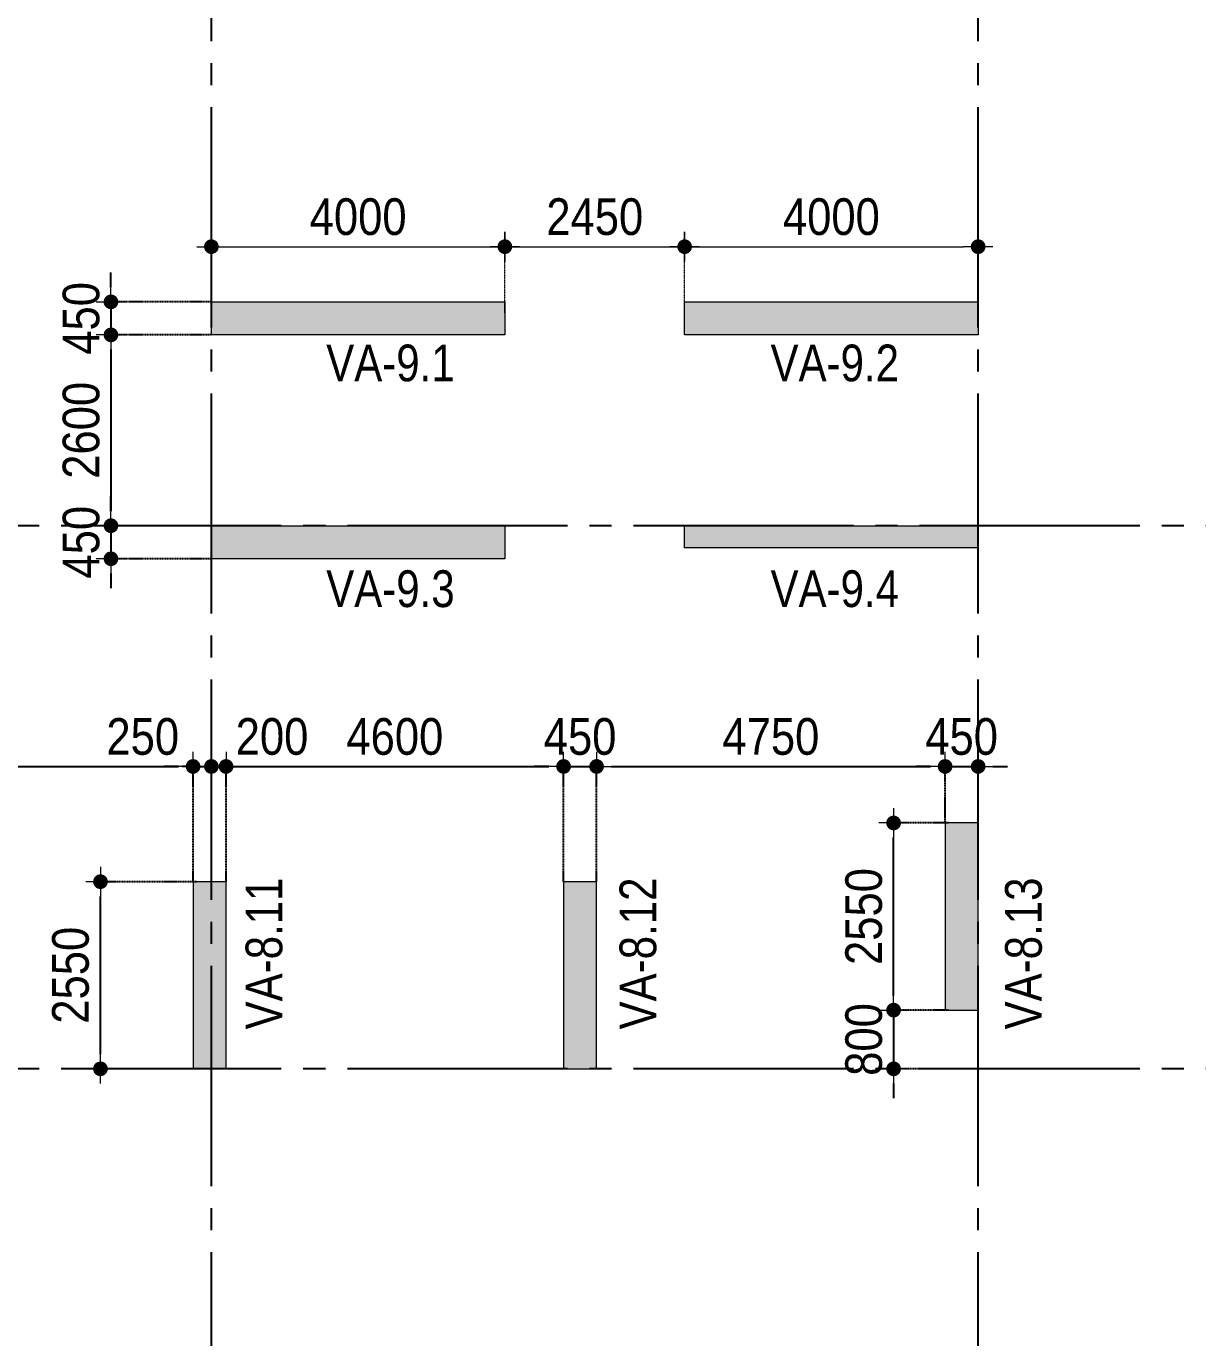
# Model space of a CAD drawing. Header units: millimetres. Extents: x -3973692 to -2843767, y 592734 to 838475.
# Drawn here: x -3738769 to -3722801, y 696566 to 714437 of the extents above; entities that cross this region are included whole.
import ezdxf
from ezdxf.enums import TextEntityAlignment as Align

# ---------------------------------------------------------------- set-up
doc = ezdxf.new("R2010")
doc.units = ezdxf.units.MM
doc.header["$MEASUREMENT"] = 0
doc.header["$PDMODE"] = 3
doc.header["$PDSIZE"] = -20
for name, pattern in [('CHG_XX_Luoi truc$0$MB_Luoi truc$0$Center101', [13, 10, -1, 1, -1]), ('DIVIDE2', [15.875, 6.35, -3.175, 0, -3.175, 0, -3.175]), ('HIDDEN5', [2.8375, 1.25, -1.5875])]:
    doc.linetypes.add(name, pattern=pattern)
doc.layers.get('0').update_dxf_attribs({"lineweight": 9})
doc.layers.get('Defpoints').update_dxf_attribs({"color": 10, "lineweight": 0})
for name, color, linetype, lineweight in [("'S_General_Dim_1", 1, 'Continuous', 18), ("'S_General_Divide_3 Intermediate", 3, 'DIVIDE2', 40), ('CHG_XX_Cot_Ham 1$0$Ap0302_PC', 150, 'Continuous', 9), ('CHG_XX_Cot_Ham 1$0$Ap0302_PC @ 1', 150, 'Continuous', 9), ('CHG_XX_Cot_Ham 1$0$Ap0302_PC @ 150 VP1', 150, 'Continuous', 9), ('CHG_XX_Cot_Ham 1$0$Ap0302_PC @ 150 VP2', 150, 'Continuous', 9), ('CHG_XX_Cot_Ham 1$0$Ap0302_PC @ 150 VP3', 150, 'Continuous', 9), ('CHG_XX_Cot_Ham 1$0$Ap0302_PC @ 150 VP4', 150, 'Continuous', 9), ('CHG_XX_Cot_Ham 1$0$Ap0302_PC @ 150 VP5', 150, 'Continuous', 9), ('CHG_XX_Cot_Ham 1$0$Ap0302_PC @ 150 VP6', 150, 'Continuous', 9), ('CHG_XX_Cot_Ham 1$0$Ap0302_PC @ 150 VP7', 150, 'Continuous', 9), ('CHG_XX_Cot_Ham 1$0$Ap0302_PC @ 150 VP8', 150, 'Continuous', 9), ('CHG_XX_Cot_Ham 1$0$Ap0302_PC @ 150 VP9', 150, 'Continuous', 9), ('CHG_XX_Cot_Ham 1$0$Ap0302_PC @ 150 VPModel', 150, 'Continuous', 9), ('CHG_XX_Cot_Ham 1$0$Ap0311_H', 8, 'Continuous', 15), ('TEXT', 7, 'Continuous', 15)]:
    doc.layers.add(name, color=color, linetype=linetype, lineweight=lineweight)
for name, color, linetype in [('CHG_XX_Cot_Ham 1$0$mb_cot tang 1-3$0$Concrete Line', 6, 'Continuous'), ('CHG_XX_Luoi truc$0$Grid', 34, 'Continuous'), ('CHG_XX_Luoi truc$0$Grid Line', 251, 'CHG_XX_Luoi truc$0$MB_Luoi truc$0$Center101')]:
    doc.layers.add(name, color=color, linetype=linetype)
doc.styles.add('arial', font='arial.ttf', dxfattribs={"width": 0.85})
doc.styles.add('CHG_XX_Luoi truc$0$MB_Luoi truc$0$Grid A-F$0$VNI-HelveCB', font='')
doc.styles.add('TTP-HelCon', font='')
doc.styles.get('CHG_XX_Luoi truc$0$MB_Luoi truc$0$Grid A-F$0$VNI-HelveCB').set_extended_font_data('VNI-Helve-Condense', bold=True)
doc.styles.get('TTP-HelCon').set_extended_font_data('VNI-Helve-Condense')
doc.dimstyles.new('200', dxfattribs={"dimscale": 200, "dimtxt": 2.5, "dimasz": 1, "dimexe": 0, "dimexo": 0, "dimgap": 0.75, "dimtad": 1, "dimdec": 0, "dimrnd": 10, "dimzin": 9, "dimdsep": 46, "dimtxsty": 'arial', "dimblk1": 'DIMDOT', "dimblk2": 'DIMDOT', "dimsah": 1, "dimcen": 2, "dimdle": 3, "dimclre": 8, "dimclrt": 2, "dimadec": 0, "dimazin": 0, "dimtfac": 1, "dimtdec": 0, "dimtix": 1, "dimtmove": 2, "dimatfit": 3, "dimldrblk": 'DIMPIJL', "dimfxl": 1, "dimtvp": 1.8, "dimtolj": 1, "dimtzin": 0, "dimarcsym": 0})

# ---------------------------------------------------------------- blocks, each defined once
blk = doc.blocks.new('*U2841')
at = {"layer": 'CHG_XX_Luoi truc$0$Grid Line'}
blk.add_line((0, 0), (0, 608), dxfattribs=at)
at = {"layer": 'CHG_XX_Luoi truc$0$Grid', "lineweight": -2, "style": 'CHG_XX_Luoi truc$0$MB_Luoi truc$0$Grid A-F$0$VNI-HelveCB'}
for tag, p in [('GRIDSUB', (0, 617)), ('GRID', (0, -9))]:
    blk.add_attdef(tag, text='', height=5, dxfattribs=at).set_placement(p, align=Align.MIDDLE)
blk = doc.blocks.new('*U2843')
at = {"layer": 'CHG_XX_Luoi truc$0$Grid Line'}
blk.add_line((0, 0), (0, 438), dxfattribs=at)
at = {"layer": 'CHG_XX_Luoi truc$0$Grid', "lineweight": -2, "style": 'CHG_XX_Luoi truc$0$MB_Luoi truc$0$Grid A-F$0$VNI-HelveCB'}
for tag, p in [('GRIDSUB', (0, 447)), ('GRID', (0, -9))]:
    blk.add_attdef(tag, text='', height=5, dxfattribs=at).set_placement(p, align=Align.MIDDLE)
blk = doc.blocks.new('CHG_XX_Luoi truc')
at = {"layer": 'CHG_XX_Luoi truc$0$Grid', "xscale": 300, "yscale": 300, "zscale": 300}
for p in [(12250, -12747), (22700, -12747)]:
    blk.add_blockref('*U2841', p, dxfattribs=at)
at = {"layer": 'CHG_XX_Luoi truc$0$Grid', "xscale": 300.0000000000013, "yscale": 300.0000000000013, "zscale": 300.0000000000013, "rotation": 90}
for p in [(110703, 97650), (110703, 90250)]:
    blk.add_blockref('*U2843', p, dxfattribs=at)
blk = doc.blocks.new('*U3241')
at = {"layer": 'CHG_XX_Cot_Ham 1$0$Ap0302_PC @ 1'}
h = blk.add_hatch(color=256, dxfattribs=at)
h.dxf.hatch_style = 1
h.paths.add_polyline_path([(450, 0), (0, 0), (0, -2550), (450, -2550)])
at = {"layer": 'CHG_XX_Cot_Ham 1$0$Ap0302_PC @ 150 VP1'}
h = blk.add_hatch(color=256, dxfattribs=at)
h.dxf.hatch_style = 1
h.paths.add_polyline_path([(450, 0), (0, 0), (0, -2550), (450, -2550)])
at = {"layer": 'CHG_XX_Cot_Ham 1$0$Ap0302_PC @ 150 VP2'}
h = blk.add_hatch(color=256, dxfattribs=at)
h.dxf.hatch_style = 1
h.paths.add_polyline_path([(450, 0), (0, 0), (0, -2550), (450, -2550)])
at = {"layer": 'CHG_XX_Cot_Ham 1$0$Ap0302_PC @ 150 VP3'}
h = blk.add_hatch(color=256, dxfattribs=at)
h.dxf.hatch_style = 1
h.paths.add_polyline_path([(450, 0), (0, 0), (0, -2550), (450, -2550)])
at = {"layer": 'CHG_XX_Cot_Ham 1$0$Ap0302_PC @ 150 VP4'}
h = blk.add_hatch(color=256, dxfattribs=at)
h.dxf.hatch_style = 1
h.paths.add_polyline_path([(450, 0), (0, 0), (0, -2550), (450, -2550)])
at = {"layer": 'CHG_XX_Cot_Ham 1$0$Ap0302_PC @ 150 VP5'}
h = blk.add_hatch(color=256, dxfattribs=at)
h.dxf.hatch_style = 1
h.paths.add_polyline_path([(450, 0), (0, 0), (0, -2550), (450, -2550)])
at = {"layer": 'CHG_XX_Cot_Ham 1$0$Ap0302_PC @ 150 VP6'}
h = blk.add_hatch(color=256, dxfattribs=at)
h.dxf.hatch_style = 1
h.paths.add_polyline_path([(450, 0), (0, 0), (0, -2550), (450, -2550)])
at = {"layer": 'CHG_XX_Cot_Ham 1$0$Ap0302_PC @ 150 VP7'}
h = blk.add_hatch(color=256, dxfattribs=at)
h.dxf.hatch_style = 1
h.paths.add_polyline_path([(450, 0), (0, 0), (0, -2550), (450, -2550)])
at = {"layer": 'CHG_XX_Cot_Ham 1$0$Ap0302_PC @ 150 VP8'}
h = blk.add_hatch(color=256, dxfattribs=at)
h.dxf.hatch_style = 1
h.paths.add_polyline_path([(450, 0), (0, 0), (0, -2550), (450, -2550)])
at = {"layer": 'CHG_XX_Cot_Ham 1$0$Ap0302_PC @ 150 VP9'}
h = blk.add_hatch(color=256, dxfattribs=at)
h.dxf.hatch_style = 1
h.paths.add_polyline_path([(450, 0), (0, 0), (0, -2550), (450, -2550)])
at = {"layer": 'CHG_XX_Cot_Ham 1$0$Ap0302_PC @ 150 VPModel'}
h = blk.add_hatch(color=256, dxfattribs=at)
h.dxf.hatch_style = 1
h.paths.add_polyline_path([(450, 0), (0, 0), (0, -2550), (450, -2550)])
blk = doc.blocks.new('CHG_XX_Cot_Ham 1$0$Block A_C450x2250')
at = {"layer": 'CHG_XX_Cot_Ham 1$0$Ap0302_PC'}
blk.add_lwpolyline([(450, -2550), (0, -2550), (0, 0), (450, 0)], close=True, dxfattribs=at)
blk.add_blockref('*U3241', (0, 0), dxfattribs=at)
blk = doc.blocks.new('CHG_XX_Cot_Ham 1$0$Block A_C10450x300')
at = {"layer": 'CHG_XX_Cot_Ham 1$0$Ap0302_PC', "true_color": 0x139b48}
h = blk.add_hatch(color=114, dxfattribs=at)
h.dxf.hatch_style = 1
h.paths.add_polyline_path([(6450, 150), (6450, -300), (10450, -300), (10450, 150)])
h.paths.add_polyline_path([(4000, -300), (4000, 150), (0, 150), (0, -300)])
at = {"layer": 'CHG_XX_Cot_Ham 1$0$Ap0302_PC'}
for points in [[(0, 150), (4000, 150), (4000, -300), (0, -300)], [(6450, 150), (10450, 150), (10450, -300), (6450, -300)]]:
    blk.add_lwpolyline(points, close=True, dxfattribs=at)
blk = doc.blocks.new('CHG_XX_Cot_Ham 1')
at = {"layer": 'CHG_XX_Cot_Ham 1$0$Ap0302_PC', "true_color": 0x139b48}
h = blk.add_hatch(color=114, dxfattribs=at)
h.dxf.hatch_style = 1
h.paths.add_polyline_path([(18700, 97650), (18700, 97350), (22700, 97350), (22700, 97650)])
h.paths.add_polyline_path([(16250, 97200), (16250, 97650), (12250, 97650), (12250, 97200)])
at = {"layer": 'CHG_XX_Cot_Ham 1$0$Ap0311_H'}
h = blk.add_hatch(color=256, dxfattribs=at)
h.dxf.hatch_style = 1
h.paths.add_polyline_path([(99639.2, 163400), (-10900, 163400), (-10900, 85450), (-300, 85450), (-300, 84050), (32350, 84050), (32350, -9000), (103575.5, -9000), (106050, -6022), (106050, 158254.3)])
h.paths.add_polyline_path([(99533.7, 163100), (105750, 158110.4), (105750, 90450), (105650, 90450), (105650, 90450), (105750, 90450), (105750, 13850), (105750, 13825.9), (105750, -5913.6), (103434.7, -8700), (93600, -8700), (32650, -8700), (32650, 84350), (0, 84350), (0, 85750), (-10600, 85750), (-10600, 163100), (93600, 163100)], flags=16)
at = {"layer": 'CHG_XX_Cot_Ham 1$0$Ap0302_PC'}
for points in [[(12250, 97650), (16250, 97650), (16250, 97200), (12250, 97200)], [(18700, 97650), (22700, 97650), (22700, 97350), (18700, 97350)]]:
    blk.add_lwpolyline(points, close=True, dxfattribs=at)
blk.add_blockref('CHG_XX_Cot_Ham 1$0$Block A_C10450x300', (12250, 100550), dxfattribs=at)
at = {"layer": 'CHG_XX_Cot_Ham 1$0$Ap0302_PC', "xscale": -1, "rotation": 180}
for p in [(22250, 91050), (12000, 90250), (17050, 90250)]:
    blk.add_blockref('CHG_XX_Cot_Ham 1$0$Block A_C450x2250', p, dxfattribs=at)
at = {"layer": 'CHG_XX_Cot_Ham 1$0$mb_cot tang 1-3$0$Concrete Line'}
blk.add_blockref('CHG_XX_Luoi truc', (0, 0), dxfattribs=at)
blk = doc.blocks.new('a')
at = {"layer": 'TEXT', "color": 3, "style": 'TTP-HelCon'}
for s, p in [('VA-9.1', (13815, -52632)), ('VA-9.2', (19871, -52632)), ('VA-9.3', (13815, -55708)), ('VA-9.4', (19871, -55708))]:
    blk.add_text(s, height=500, dxfattribs=at).set_placement(p)
for s, p in [('VA-8.11', (13216, -61463)), ('VA-8.12', (18313, -61463)), ('VA-8.13', (23567, -61463))]:
    blk.add_text(s, height=500, rotation=90, dxfattribs=at).set_placement(p)
blk = doc.blocks.new('DIMDOT')
for p, q in [((0, -1), (0, 1)), ((1, 0), (-1, 0))]:
    blk.add_line(p, q)
at = {"const_width": 0.5}
blk.add_lwpolyline([(-0.25, 0, 1), (0.25, 0, 1)], format="xyb", close=True, dxfattribs=at)
blk = doc.blocks.new('*D1159')
at = {"layer": "'S_General_Dim_1", "color": 8, "linetype": 'HIDDEN5', "lineweight": -2, "transparency": 16777216}
for p, q in [((-3736445, 702781), (-3737757, 702781)), ((-3736445, 700231), (-3737757, 700231))]:
    blk.add_line(p, q, dxfattribs=at)
at = {"layer": "'S_General_Dim_1", "color": 0, "lineweight": -2, "transparency": 16777216}
blk.add_line((-3737757, 700431), (-3737757, 702581), dxfattribs=at)
at = {"layer": 'Defpoints', "color": 0, "transparency": 16777216}
for p in [(-3737757, 702781), (-3736445, 702781), (-3736445, 700231)]:
    blk.add_point(p, dxfattribs=at)
at = {"layer": "'S_General_Dim_1", "color": 0, "lineweight": -2, "transparency": 16777216, "xscale": 200, "yscale": 200, "zscale": 200}
for p, rotation in [((-3737757, 702781), 90), ((-3737757, 700231), 270)]:
    blk.add_blockref('DIMDOT', p, dxfattribs=dict(at, rotation=rotation))
at = {"layer": "'S_General_Dim_1", "color": 2, "transparency": 16777216, "insert": (-3738163, 701506), "char_height": 500, "attachment_point": 5, "rotation": 90, "style": 'arial'}
blk.add_mtext('\\A1;2550', dxfattribs=at)
blk = doc.blocks.new('DIMPIJL')
at = {"linetype": 'ByBlock'}
blk.add_solid([(-2.5, 0.417), (-2.5, -0.417), (0, 0)], dxfattribs=at)
blk = doc.blocks.new('*D1160')
at = {"layer": "'S_General_Dim_1", "color": 8, "linetype": 'HIDDEN5', "lineweight": -2, "transparency": 16777216}
for p, q in [((-3744095, 702781), (-3744095, 704351)), ((-3736495, 702781), (-3736495, 704351))]:
    blk.add_line(p, q, dxfattribs=at)
at = {"layer": "'S_General_Dim_1", "color": 0, "lineweight": -2, "transparency": 16777216}
blk.add_line((-3743895, 704351), (-3736695, 704351), dxfattribs=at)
at = {"layer": 'Defpoints', "color": 0, "transparency": 16777216}
for p in [(-3736495, 704351), (-3744095, 702781), (-3736495, 702781)]:
    blk.add_point(p, dxfattribs=at)
at = {"layer": "'S_General_Dim_1", "color": 0, "lineweight": -2, "transparency": 16777216, "xscale": 200, "yscale": 200, "zscale": 200, "rotation": 180}
blk.add_blockref('DIMDOT', (-3744095, 704351), dxfattribs=at)
at = {"layer": "'S_General_Dim_1", "color": 0, "lineweight": -2, "transparency": 16777216, "xscale": 200, "yscale": 200, "zscale": 200}
blk.add_blockref('DIMDOT', (-3736495, 704351), dxfattribs=at)
at = {"layer": "'S_General_Dim_1", "color": 2, "transparency": 16777216, "insert": (-3740295, 704756), "char_height": 500, "attachment_point": 5, "style": 'arial'}
blk.add_mtext('\\A1;7600', dxfattribs=at)
blk = doc.blocks.new('*D1161')
at = {"layer": "'S_General_Dim_1", "color": 0, "lineweight": -2, "transparency": 16777216}
for p, q in [((-3736695, 704351), (-3736895, 704351)), ((-3736495, 704351), (-3736245, 704351)), ((-3736045, 704351), (-3735845, 704351))]:
    blk.add_line(p, q, dxfattribs=at)
at = {"layer": "'S_General_Dim_1", "color": 8, "linetype": 'HIDDEN5', "lineweight": -2, "transparency": 16777216}
for p, q in [((-3736495, 702781), (-3736495, 704351)), ((-3736245, 702781), (-3736245, 704351))]:
    blk.add_line(p, q, dxfattribs=at)
at = {"layer": 'Defpoints', "color": 0, "transparency": 16777216}
for p in [(-3736245, 704351), (-3736495, 702781), (-3736245, 702781)]:
    blk.add_point(p, dxfattribs=at)
at = {"layer": "'S_General_Dim_1", "color": 0, "lineweight": -2, "transparency": 16777216, "xscale": 200, "yscale": 200, "zscale": 200}
blk.add_blockref('DIMDOT', (-3736495, 704351), dxfattribs=at)
at = {"layer": "'S_General_Dim_1", "color": 0, "lineweight": -2, "transparency": 16777216, "xscale": 200, "yscale": 200, "zscale": 200, "rotation": 180}
blk.add_blockref('DIMDOT', (-3736245, 704351), dxfattribs=at)
at = {"layer": "'S_General_Dim_1", "color": 2, "transparency": 16777216, "insert": (-3737181, 704756), "char_height": 500, "attachment_point": 5, "style": 'arial'}
blk.add_mtext('\\A1;250', dxfattribs=at)
blk = doc.blocks.new('*D1162')
at = {"layer": "'S_General_Dim_1", "color": 0, "lineweight": -2, "transparency": 16777216}
for p, q in [((-3736445, 704351), (-3736645, 704351)), ((-3736245, 704351), (-3736045, 704351)), ((-3735845, 704351), (-3735645, 704351))]:
    blk.add_line(p, q, dxfattribs=at)
at = {"layer": "'S_General_Dim_1", "color": 8, "linetype": 'HIDDEN5', "lineweight": -2, "transparency": 16777216}
for p, q in [((-3736245, 702781), (-3736245, 704351)), ((-3736045, 702781), (-3736045, 704351))]:
    blk.add_line(p, q, dxfattribs=at)
at = {"layer": 'Defpoints', "color": 0, "transparency": 16777216}
for p in [(-3736045, 704351), (-3736245, 702781), (-3736045, 702781)]:
    blk.add_point(p, dxfattribs=at)
at = {"layer": "'S_General_Dim_1", "color": 0, "lineweight": -2, "transparency": 16777216, "xscale": 200, "yscale": 200, "zscale": 200}
blk.add_blockref('DIMDOT', (-3736245, 704351), dxfattribs=at)
at = {"layer": "'S_General_Dim_1", "color": 0, "lineweight": -2, "transparency": 16777216, "xscale": 200, "yscale": 200, "zscale": 200, "rotation": 180}
blk.add_blockref('DIMDOT', (-3736045, 704351), dxfattribs=at)
at = {"layer": "'S_General_Dim_1", "color": 2, "transparency": 16777216, "insert": (-3735419, 704756), "char_height": 500, "attachment_point": 5, "style": 'arial'}
blk.add_mtext('\\A1;200', dxfattribs=at)
blk = doc.blocks.new('*D1163')
at = {"layer": "'S_General_Dim_1", "color": 8, "linetype": 'HIDDEN5', "lineweight": -2, "transparency": 16777216}
for p, q in [((-3736045, 702781), (-3736045, 704351)), ((-3731445, 702781), (-3731445, 704351))]:
    blk.add_line(p, q, dxfattribs=at)
at = {"layer": "'S_General_Dim_1", "color": 0, "lineweight": -2, "transparency": 16777216}
blk.add_line((-3735845, 704351), (-3731645, 704351), dxfattribs=at)
at = {"layer": 'Defpoints', "color": 0, "transparency": 16777216}
for p in [(-3731445, 704351), (-3736045, 702781), (-3731445, 702781)]:
    blk.add_point(p, dxfattribs=at)
at = {"layer": "'S_General_Dim_1", "color": 0, "lineweight": -2, "transparency": 16777216, "xscale": 200, "yscale": 200, "zscale": 200, "rotation": 180}
blk.add_blockref('DIMDOT', (-3736045, 704351), dxfattribs=at)
at = {"layer": "'S_General_Dim_1", "color": 0, "lineweight": -2, "transparency": 16777216, "xscale": 200, "yscale": 200, "zscale": 200}
blk.add_blockref('DIMDOT', (-3731445, 704351), dxfattribs=at)
at = {"layer": "'S_General_Dim_1", "color": 2, "transparency": 16777216, "insert": (-3733745, 704756), "char_height": 500, "attachment_point": 5, "style": 'arial'}
blk.add_mtext('\\A1;4600', dxfattribs=at)
blk = doc.blocks.new('*D1164')
at = {"layer": "'S_General_Dim_1", "color": 0, "lineweight": -2, "transparency": 16777216}
for p, q in [((-3731645, 704351), (-3731845, 704351)), ((-3731445, 704351), (-3730995, 704351)), ((-3730795, 704351), (-3730595, 704351))]:
    blk.add_line(p, q, dxfattribs=at)
at = {"layer": "'S_General_Dim_1", "color": 8, "linetype": 'HIDDEN5', "lineweight": -2, "transparency": 16777216}
for p, q in [((-3731445, 702781), (-3731445, 704351)), ((-3730995, 702781), (-3730995, 704351))]:
    blk.add_line(p, q, dxfattribs=at)
at = {"layer": 'Defpoints', "color": 0, "transparency": 16777216}
for p in [(-3730995, 704351), (-3731445, 702781), (-3730995, 702781)]:
    blk.add_point(p, dxfattribs=at)
at = {"layer": "'S_General_Dim_1", "color": 0, "lineweight": -2, "transparency": 16777216, "xscale": 200, "yscale": 200, "zscale": 200}
blk.add_blockref('DIMDOT', (-3731445, 704351), dxfattribs=at)
at = {"layer": "'S_General_Dim_1", "color": 0, "lineweight": -2, "transparency": 16777216, "xscale": 200, "yscale": 200, "zscale": 200, "rotation": 180}
blk.add_blockref('DIMDOT', (-3730995, 704351), dxfattribs=at)
at = {"layer": "'S_General_Dim_1", "color": 2, "transparency": 16777216, "insert": (-3731220, 704756), "char_height": 500, "attachment_point": 5, "style": 'arial'}
blk.add_mtext('\\A1;450', dxfattribs=at)
blk = doc.blocks.new('*D1175')
at = {"layer": "'S_General_Dim_1", "color": 8, "linetype": 'HIDDEN5', "lineweight": -2, "transparency": 16777216}
for p, q in [((-3730995, 702781), (-3730995, 704351)), ((-3726245, 703581), (-3726245, 704351))]:
    blk.add_line(p, q, dxfattribs=at)
at = {"layer": "'S_General_Dim_1", "color": 0, "lineweight": -2, "transparency": 16777216}
blk.add_line((-3730795, 704351), (-3726445, 704351), dxfattribs=at)
at = {"layer": 'Defpoints', "color": 0, "transparency": 16777216}
for p in [(-3726245, 704351), (-3726245, 703581), (-3730995, 702781)]:
    blk.add_point(p, dxfattribs=at)
at = {"layer": "'S_General_Dim_1", "color": 0, "lineweight": -2, "transparency": 16777216, "xscale": 200, "yscale": 200, "zscale": 200, "rotation": 180}
blk.add_blockref('DIMDOT', (-3730995, 704351), dxfattribs=at)
at = {"layer": "'S_General_Dim_1", "color": 0, "lineweight": -2, "transparency": 16777216, "xscale": 200, "yscale": 200, "zscale": 200}
blk.add_blockref('DIMDOT', (-3726245, 704351), dxfattribs=at)
at = {"layer": "'S_General_Dim_1", "color": 2, "transparency": 16777216, "insert": (-3728620, 704756), "char_height": 500, "attachment_point": 5, "style": 'arial'}
blk.add_mtext('\\A1;4750', dxfattribs=at)
blk = doc.blocks.new('*D1176')
at = {"layer": "'S_General_Dim_1", "color": 0, "lineweight": -2, "transparency": 16777216}
for p, q in [((-3726445, 704351), (-3726645, 704351)), ((-3726245, 704351), (-3725795, 704351)), ((-3725595, 704351), (-3725395, 704351))]:
    blk.add_line(p, q, dxfattribs=at)
at = {"layer": "'S_General_Dim_1", "color": 8, "linetype": 'HIDDEN5', "lineweight": -2, "transparency": 16777216}
for p, q in [((-3726245, 703581), (-3726245, 704351)), ((-3725795, 703581), (-3725795, 704351))]:
    blk.add_line(p, q, dxfattribs=at)
at = {"layer": 'Defpoints', "color": 0, "transparency": 16777216}
for p in [(-3725795, 704351), (-3726245, 703581), (-3725795, 703581)]:
    blk.add_point(p, dxfattribs=at)
at = {"layer": "'S_General_Dim_1", "color": 0, "lineweight": -2, "transparency": 16777216, "xscale": 200, "yscale": 200, "zscale": 200}
blk.add_blockref('DIMDOT', (-3726245, 704351), dxfattribs=at)
at = {"layer": "'S_General_Dim_1", "color": 0, "lineweight": -2, "transparency": 16777216, "xscale": 200, "yscale": 200, "zscale": 200, "rotation": 180}
blk.add_blockref('DIMDOT', (-3725795, 704351), dxfattribs=at)
at = {"layer": "'S_General_Dim_1", "color": 2, "transparency": 16777216, "insert": (-3726020, 704756), "char_height": 500, "attachment_point": 5, "style": 'arial'}
blk.add_mtext('\\A1;450', dxfattribs=at)
blk = doc.blocks.new('*D1177')
at = {"layer": "'S_General_Dim_1", "color": 0, "lineweight": -2, "transparency": 16777216}
for p, q in [((-3726947, 701231), (-3726947, 701431)), ((-3726947, 701031), (-3726947, 700231)), ((-3726947, 700031), (-3726947, 699831))]:
    blk.add_line(p, q, dxfattribs=at)
at = {"layer": "'S_General_Dim_1", "color": 8, "linetype": 'HIDDEN5', "lineweight": -2, "transparency": 16777216}
for p, q in [((-3726195, 701031), (-3726947, 701031)), ((-3726195, 700231), (-3726947, 700231))]:
    blk.add_line(p, q, dxfattribs=at)
at = {"layer": 'Defpoints', "color": 0, "transparency": 16777216}
for p in [(-3726195, 701031), (-3726947, 700231), (-3726195, 700231)]:
    blk.add_point(p, dxfattribs=at)
at = {"layer": "'S_General_Dim_1", "color": 0, "lineweight": -2, "transparency": 16777216, "xscale": 200, "yscale": 200, "zscale": 200}
for p, rotation in [((-3726947, 701031), 270), ((-3726947, 700231), 90)]:
    blk.add_blockref('DIMDOT', p, dxfattribs=dict(at, rotation=rotation))
at = {"layer": "'S_General_Dim_1", "color": 2, "transparency": 16777216, "insert": (-3727352, 700631), "char_height": 500, "attachment_point": 5, "rotation": 90, "style": 'arial'}
blk.add_mtext('\\A1;800', dxfattribs=at)
blk = doc.blocks.new('*D1178')
at = {"layer": "'S_General_Dim_1", "color": 8, "linetype": 'HIDDEN5', "lineweight": -2, "transparency": 16777216}
for p, q in [((-3726195, 703581), (-3726947, 703581)), ((-3726195, 701031), (-3726947, 701031))]:
    blk.add_line(p, q, dxfattribs=at)
at = {"layer": "'S_General_Dim_1", "color": 0, "lineweight": -2, "transparency": 16777216}
blk.add_line((-3726947, 701231), (-3726947, 703381), dxfattribs=at)
at = {"layer": 'Defpoints', "color": 0, "transparency": 16777216}
for p in [(-3726947, 703581), (-3726195, 703581), (-3726195, 701031)]:
    blk.add_point(p, dxfattribs=at)
at = {"layer": "'S_General_Dim_1", "color": 0, "lineweight": -2, "transparency": 16777216, "xscale": 200, "yscale": 200, "zscale": 200}
for p, rotation in [((-3726947, 703581), 90), ((-3726947, 701031), 270)]:
    blk.add_blockref('DIMDOT', p, dxfattribs=dict(at, rotation=rotation))
at = {"layer": "'S_General_Dim_1", "color": 2, "transparency": 16777216, "insert": (-3727352, 702306), "char_height": 500, "attachment_point": 5, "rotation": 90, "style": 'arial'}
blk.add_mtext('\\A1;2550', dxfattribs=at)
blk = doc.blocks.new('*D1220')
at = {"layer": "'S_General_Dim_1", "color": 0, "lineweight": -2, "transparency": 16777216}
for p, q in [((-3737614, 710881), (-3737614, 711081)), ((-3737614, 710681), (-3737614, 710231)), ((-3737614, 710031), (-3737614, 709831))]:
    blk.add_line(p, q, dxfattribs=at)
at = {"layer": "'S_General_Dim_1", "color": 8, "linetype": 'HIDDEN5', "lineweight": -2, "transparency": 16777216}
for p, q in [((-3736245, 710681), (-3737614, 710681)), ((-3736245, 710231), (-3737614, 710231))]:
    blk.add_line(p, q, dxfattribs=at)
at = {"layer": 'Defpoints', "color": 0, "transparency": 16777216}
for p in [(-3736245, 710681), (-3737614, 710231), (-3736245, 710231)]:
    blk.add_point(p, dxfattribs=at)
at = {"layer": "'S_General_Dim_1", "color": 0, "lineweight": -2, "transparency": 16777216, "xscale": 200, "yscale": 200, "zscale": 200}
for p, rotation in [((-3737614, 710681), 270), ((-3737614, 710231), 90)]:
    blk.add_blockref('DIMDOT', p, dxfattribs=dict(at, rotation=rotation))
at = {"layer": "'S_General_Dim_1", "color": 2, "transparency": 16777216, "insert": (-3738019, 710456), "char_height": 500, "attachment_point": 5, "rotation": 90, "style": 'arial'}
blk.add_mtext('\\A1;450', dxfattribs=at)
blk = doc.blocks.new('*D1221')
at = {"layer": "'S_General_Dim_1", "color": 8, "linetype": 'HIDDEN5', "lineweight": -2, "transparency": 16777216}
for p, q in [((-3736245, 710231), (-3737614, 710231)), ((-3736245, 707631), (-3737614, 707631))]:
    blk.add_line(p, q, dxfattribs=at)
at = {"layer": "'S_General_Dim_1", "color": 0, "lineweight": -2, "transparency": 16777216}
blk.add_line((-3737614, 710031), (-3737614, 707831), dxfattribs=at)
at = {"layer": 'Defpoints', "color": 0, "transparency": 16777216}
for p in [(-3736245, 710231), (-3737614, 707631), (-3736245, 707631)]:
    blk.add_point(p, dxfattribs=at)
at = {"layer": "'S_General_Dim_1", "color": 0, "lineweight": -2, "transparency": 16777216, "xscale": 200, "yscale": 200, "zscale": 200}
for p, rotation in [((-3737614, 710231), 90), ((-3737614, 707631), 270)]:
    blk.add_blockref('DIMDOT', p, dxfattribs=dict(at, rotation=rotation))
at = {"layer": "'S_General_Dim_1", "color": 2, "transparency": 16777216, "insert": (-3738019, 708931), "char_height": 500, "attachment_point": 5, "rotation": 90, "style": 'arial'}
blk.add_mtext('\\A1;2600', dxfattribs=at)
blk = doc.blocks.new('*D1222')
at = {"layer": "'S_General_Dim_1", "color": 0, "lineweight": -2, "transparency": 16777216}
for p, q in [((-3737614, 707831), (-3737614, 708031)), ((-3737614, 707631), (-3737614, 707181)), ((-3737614, 706981), (-3737614, 706781))]:
    blk.add_line(p, q, dxfattribs=at)
at = {"layer": "'S_General_Dim_1", "color": 8, "linetype": 'HIDDEN5', "lineweight": -2, "transparency": 16777216}
for p, q in [((-3736245, 707631), (-3737614, 707631)), ((-3736245, 707181), (-3737614, 707181))]:
    blk.add_line(p, q, dxfattribs=at)
at = {"layer": 'Defpoints', "color": 0, "transparency": 16777216}
for p in [(-3736245, 707631), (-3737614, 707181), (-3736245, 707181)]:
    blk.add_point(p, dxfattribs=at)
at = {"layer": "'S_General_Dim_1", "color": 0, "lineweight": -2, "transparency": 16777216, "xscale": 200, "yscale": 200, "zscale": 200}
for p, rotation in [((-3737614, 707631), 270), ((-3737614, 707181), 90)]:
    blk.add_blockref('DIMDOT', p, dxfattribs=dict(at, rotation=rotation))
at = {"layer": "'S_General_Dim_1", "color": 2, "transparency": 16777216, "insert": (-3738019, 707406), "char_height": 500, "attachment_point": 5, "rotation": 90, "style": 'arial'}
blk.add_mtext('\\A1;450', dxfattribs=at)
blk = doc.blocks.new('*D2546')
at = {"layer": "'S_General_Dim_1", "color": 8, "linetype": 'HIDDEN5', "lineweight": -2, "transparency": 16777216}
for p, q in [((12250, 100550), (12250, 101452)), ((16250, 100550), (16250, 101452))]:
    blk.add_line(p, q, dxfattribs=at)
at = {"layer": "'S_General_Dim_1", "color": 0, "lineweight": -2, "transparency": 16777216}
blk.add_line((12450, 101452), (16050, 101452), dxfattribs=at)
at = {"layer": 'Defpoints', "color": 0, "transparency": 16777216}
for p in [(16250, 101452), (12250, 100550), (16250, 100550)]:
    blk.add_point(p, dxfattribs=at)
at = {"layer": "'S_General_Dim_1", "color": 0, "lineweight": -2, "transparency": 16777216, "xscale": 200, "yscale": 200, "zscale": 200, "rotation": 180}
blk.add_blockref('DIMDOT', (12250, 101452), dxfattribs=at)
at = {"layer": "'S_General_Dim_1", "color": 0, "lineweight": -2, "transparency": 16777216, "xscale": 200, "yscale": 200, "zscale": 200}
blk.add_blockref('DIMDOT', (16250, 101452), dxfattribs=at)
at = {"layer": "'S_General_Dim_1", "color": 2, "transparency": 16777216, "insert": (14250, 101858), "char_height": 500, "attachment_point": 5, "style": 'arial'}
blk.add_mtext('\\A1;4000', dxfattribs=at)
blk = doc.blocks.new('*D2548')
at = {"layer": "'S_General_Dim_1", "color": 8, "linetype": 'HIDDEN5', "lineweight": -2, "transparency": 16777216}
for p, q in [((16250, 100550), (16250, 101452)), ((18700, 100550), (18700, 101452))]:
    blk.add_line(p, q, dxfattribs=at)
at = {"layer": "'S_General_Dim_1", "color": 0, "lineweight": -2, "transparency": 16777216}
blk.add_line((16450, 101452), (18500, 101452), dxfattribs=at)
at = {"layer": 'Defpoints', "color": 0, "transparency": 16777216}
for p in [(18700, 101452), (16250, 100550), (18700, 100550)]:
    blk.add_point(p, dxfattribs=at)
at = {"layer": "'S_General_Dim_1", "color": 0, "lineweight": -2, "transparency": 16777216, "xscale": 200, "yscale": 200, "zscale": 200, "rotation": 180}
blk.add_blockref('DIMDOT', (16250, 101452), dxfattribs=at)
at = {"layer": "'S_General_Dim_1", "color": 0, "lineweight": -2, "transparency": 16777216, "xscale": 200, "yscale": 200, "zscale": 200}
blk.add_blockref('DIMDOT', (18700, 101452), dxfattribs=at)
at = {"layer": "'S_General_Dim_1", "color": 2, "transparency": 16777216, "insert": (17475, 101858), "char_height": 500, "attachment_point": 5, "style": 'arial'}
blk.add_mtext('\\A1;2450', dxfattribs=at)
blk = doc.blocks.new('*D2549')
at = {"layer": "'S_General_Dim_1", "color": 8, "linetype": 'HIDDEN5', "lineweight": -2, "transparency": 16777216}
for p, q in [((18700, 100550), (18700, 101452)), ((22700, 100550), (22700, 101452))]:
    blk.add_line(p, q, dxfattribs=at)
at = {"layer": "'S_General_Dim_1", "color": 0, "lineweight": -2, "transparency": 16777216}
blk.add_line((18900, 101452), (22500, 101452), dxfattribs=at)
at = {"layer": 'Defpoints', "color": 0, "transparency": 16777216}
for p in [(22700, 101452), (18700, 100550), (22700, 100550)]:
    blk.add_point(p, dxfattribs=at)
at = {"layer": "'S_General_Dim_1", "color": 0, "lineweight": -2, "transparency": 16777216, "xscale": 200, "yscale": 200, "zscale": 200, "rotation": 180}
blk.add_blockref('DIMDOT', (18700, 101452), dxfattribs=at)
at = {"layer": "'S_General_Dim_1", "color": 0, "lineweight": -2, "transparency": 16777216, "xscale": 200, "yscale": 200, "zscale": 200}
blk.add_blockref('DIMDOT', (22700, 101452), dxfattribs=at)
at = {"layer": "'S_General_Dim_1", "color": 2, "transparency": 16777216, "insert": (20700, 101858), "char_height": 500, "attachment_point": 5, "style": 'arial'}
blk.add_mtext('\\A1;4000', dxfattribs=at)
blk = doc.blocks.new('111')
at = {"layer": "'S_General_Dim_1"}
for base, p1, p2, picture, middle in [((16250, 101452.3), (12250, 100550), (16250, 100550), '*D2546', (14250, 101857.6)), ((18700, 101452.3), (16250, 100550), (18700, 100550), '*D2548', (17475, 101857.6)), ((22700, 101452.3), (18700, 100550), (22700, 100550), '*D2549', (20700, 101857.6))]:
    dim = blk.add_linear_dim(base=base, p1=p1, p2=p2, dimstyle='200', dxfattribs=at)
    dim.commit()
    dim.dimension.update_dxf_attribs({"geometry": picture, "text_midpoint": middle})

msp = doc.modelspace()

# ---------------------------------------------------------------- block references
at = {"layer": "'S_General_Divide_3 Intermediate"}
msp.add_blockref('CHG_XX_Cot_Ham 1', (-3748495.2, 609981), dxfattribs=at)
at = {"layer": 'TEXT'}
for name, p in [('a', (-3748495.2, 762231)), ('111', (-3748495.2, 609981))]:
    msp.add_blockref(name, p, dxfattribs=at)

# ---------------------------------------------------------------- dimensions: what is measured, and where the dimension line sits
at = {"layer": "'S_General_Dim_1"}
for base, p1, p2, picture, middle in [((-3737613.8, 710231), (-3736245.2, 710681), (-3736245.2, 710231), '*D1220', (-3738019, 710456)), ((-3737613.8, 707631), (-3736245.2, 710231), (-3736245.2, 707631), '*D1221', (-3738019, 708931)), ((-3737613.8, 707181), (-3736245.2, 707631), (-3736245.2, 707181), '*D1222', (-3738019, 707406)), ((-3726947.1, 703581), (-3726195.2, 701031), (-3726195.2, 703581), '*D1178', (-3727352.4, 702306)), ((-3737757.3, 702781), (-3736445.2, 700231), (-3736445.2, 702781), '*D1159', (-3738162.6, 701506)), ((-3726947.1, 700231), (-3726195.2, 701031), (-3726195.2, 700231), '*D1177', (-3727352.4, 700631))]:
    dim = msp.add_linear_dim(base=base, p1=p1, p2=p2, angle=90, dimstyle='200', dxfattribs=at)
    dim.commit()
    dim.dimension.update_dxf_attribs({"geometry": picture, "text_midpoint": middle})
for base, p1, p2, picture, middle in [((-3736495.2, 704351.1), (-3744095.2, 702781), (-3736495.2, 702781), '*D1160', (-3740295.2, 704756.4)), ((-3731445.2, 704351.1), (-3736045.2, 702781), (-3731445.2, 702781), '*D1163', (-3733745.2, 704756.4)), ((-3730995.2, 704351.1), (-3731445.2, 702781), (-3730995.2, 702781), '*D1164', (-3731220.2, 704756.4)), ((-3726245.2, 704351.1), (-3730995.2, 702781), (-3726245.2, 703581), '*D1175', (-3728620.2, 704756.4)), ((-3725795.2, 704351.1), (-3726245.2, 703581), (-3725795.2, 703581), '*D1176', (-3726020.2, 704756.4))]:
    dim = msp.add_linear_dim(base=base, p1=p1, p2=p2, dimstyle='200', dxfattribs=at)
    dim.commit()
    dim.dimension.update_dxf_attribs({"geometry": picture, "text_midpoint": middle})
for base, p1, p2, picture, middle in [((-3736245.2, 704351.1), (-3736495.2, 702781), (-3736245.2, 702781), '*D1161', (-3737181, 704756.4)), ((-3736045.2, 704351.1), (-3736245.2, 702781), (-3736045.2, 702781), '*D1162', (-3735418.8, 704756.4))]:
    dim = msp.add_linear_dim(base=base, p1=p1, p2=p2, dimstyle='200', dxfattribs=at)
    dim.commit()
    dim.dimension.update_dxf_attribs({"geometry": picture, "text_midpoint": middle, "dimtype": 160})

doc.saveas('drawing.dxf')
